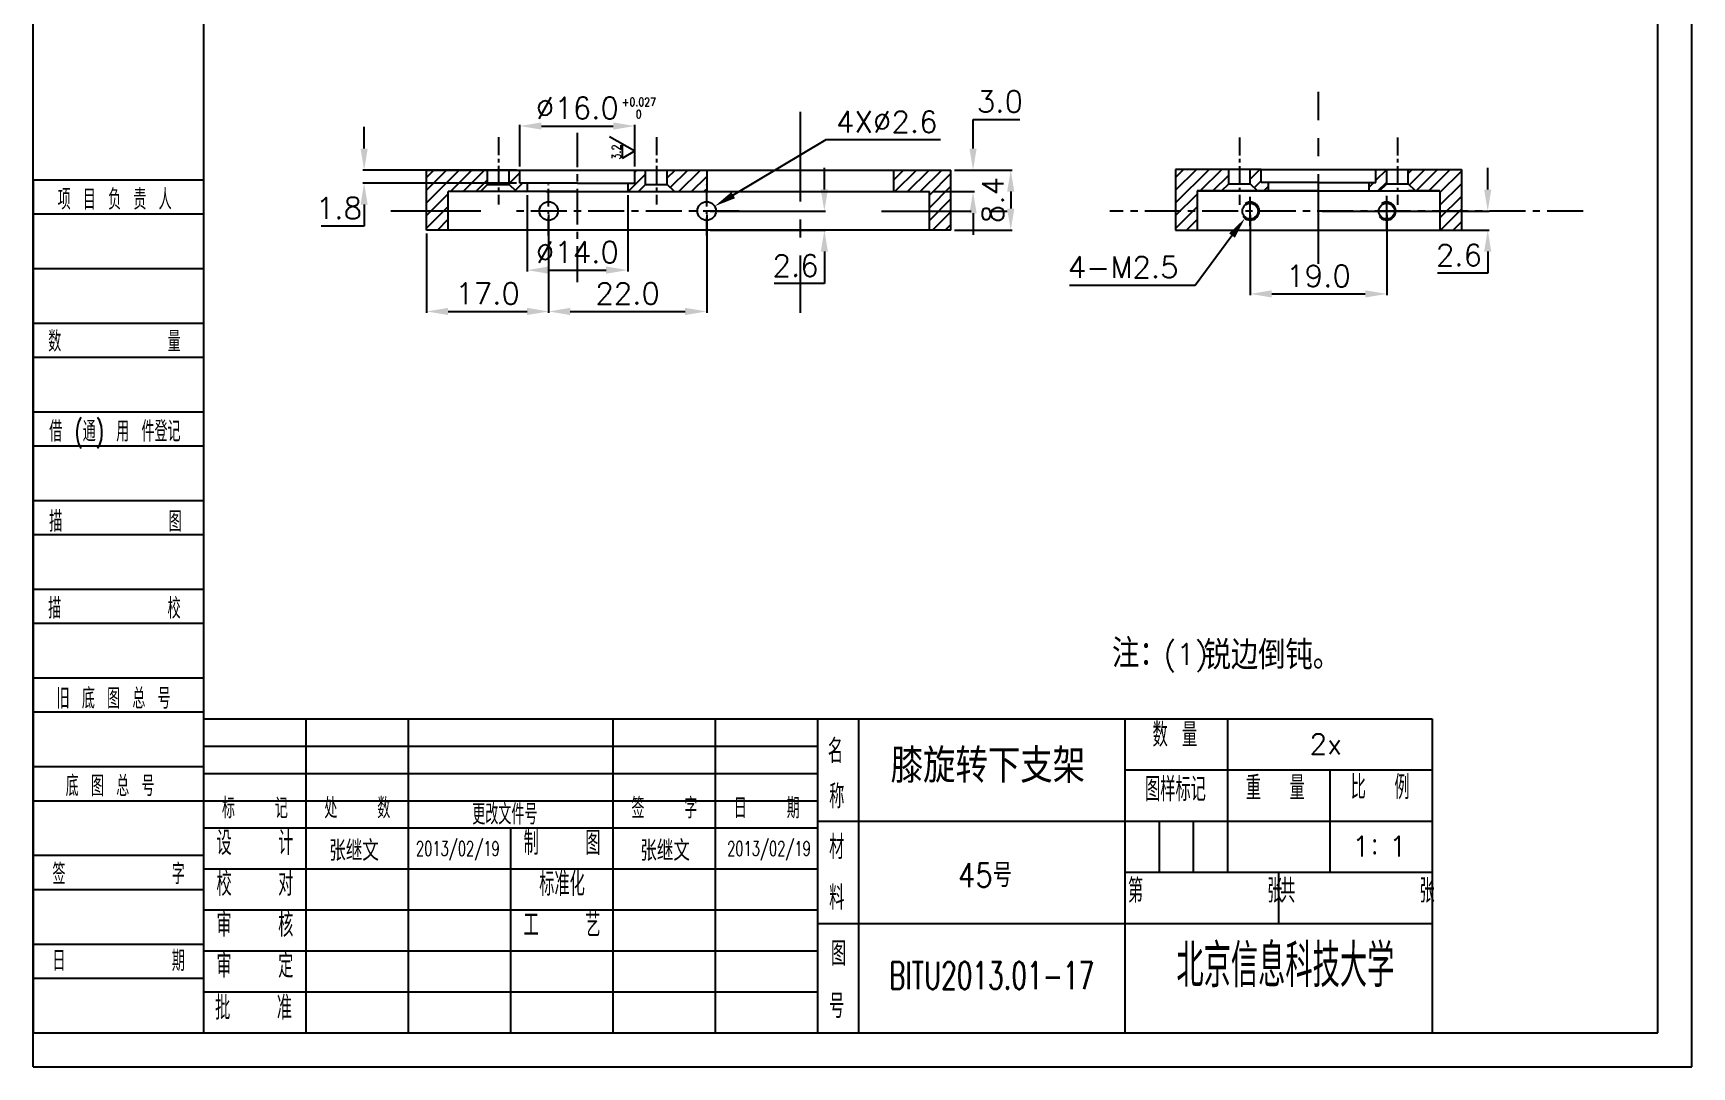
# Model space of a CAD drawing. Extents: x 2854 to 5858, y -1165 to 723.
# Drawn here: x 4938.6 to 5169.5, y -725.4 to -581.5 of the extents above; entities that cross this region are included whole.
import ezdxf
from ezdxf.enums import TextEntityAlignment as Align

# ---------------------------------------------------------------- set-up
doc = ezdxf.new("R2010")
doc.units = 0
doc.header["$MEASUREMENT"] = 0
doc.linetypes.add('PF_CENTER', pattern=[2, 1.25, -0.25, 0.25, -0.25])
doc.layers.get('0').update_dxf_attribs({"linetype": 'CONTINUOUS'})
doc.layers.get('DEFPOINTS').update_dxf_attribs({"linetype": 'CONTINUOUS'})
for name, color, linetype in [('SMPEN_CENTER', 4, 'PF_CENTER'), ('SMPEN_DIM', 3, 'CONTINUOUS'), ('SMPEN_HATCH', 6, 'CONTINUOUS'), ('SMPEN_TEXT', 6, 'CONTINUOUS'), ('SMPEN_THICK', 7, 'CONTINUOUS')]:
    doc.layers.add(name, color=color, linetype=linetype)
doc.styles.get("Standard").update_dxf_attribs({"font": 'txt.shx', "bigfont": 'hshztxt.shx'})
doc.dimstyles.get("Standard").update_dxf_attribs({"dimtxt": 3, "dimasz": 3, "dimexe": 0.18, "dimexo": 0.5, "dimgap": 1, "dimtad": 1, "dimtoh": 1, "dimdec": 1, "dimzin": 0, "dimdsep": 46, "dimtxsty": 'Standard', "dimcen": 0, "dimadec": 1, "dimazin": 0, "dimtfac": 1, "dimtdec": 1, "dimtofl": 0, "dimtmove": 0, "dimatfit": 3, "dimfxl": 0, "dimtolj": 1, "dimtzin": 0, "dimarcsym": 0})
doc.dimstyles.new('STANDARD$0', dxfattribs={"dimtxt": 3, "dimasz": 3, "dimexe": 0.18, "dimexo": 0.5, "dimgap": 1, "dimtad": 1, "dimtoh": 1, "dimdec": 1, "dimzin": 0, "dimdsep": 46, "dimtxsty": 'Standard', "dimcen": 0, "dimadec": 1, "dimazin": 0, "dimtfac": 1, "dimtdec": 1, "dimtofl": 0, "dimtmove": 0, "dimatfit": 3, "dimfxl": 0, "dimtolj": 1, "dimtzin": 0, "dimarcsym": 0})

# ---------------------------------------------------------------- blocks, each defined once
blk = doc.blocks.new('*D473')
at = {"layer": 'DEFPOINTS', "color": 0, "ltscale": 10}
for p in [(4984.7, -602.38), (5006.39, -600.58), (5006.39, -602.38)]:
    blk.add_point(p, dxfattribs=at)
at = {"layer": 'SMPEN_DIM', "color": 0, "lineweight": -2, "ltscale": 10}
for p, q in [((4984.7, -597.58), (4984.7, -594.58)), ((5005.89, -600.58), (4984.52, -600.58)), ((5005.89, -602.38), (4984.52, -602.38)), ((4984.7, -605.38), (4984.7, -608.38)), ((4984.7, -608.38), (4978.7, -608.38))]:
    blk.add_line(p, q, dxfattribs=at)
at = {"layer": 'SMPEN_DIM', "color": 0, "ltscale": 10}
for points in [[(4984.2, -597.58), (4985.2, -597.58), (4984.7, -600.58)], [(4984.2, -605.38), (4985.2, -605.38), (4984.7, -602.38)]]:
    blk.add_solid(points, dxfattribs=at)
at = {"layer": 'SMPEN_DIM', "color": 0, "ltscale": 10, "insert": (4981.2, -605.88), "char_height": 3, "attachment_point": 5}
blk.add_mtext('\\A1;1.8', dxfattribs=at)
blk = doc.blocks.new('*D474')
at = {"layer": 'DEFPOINTS', "color": 0, "ltscale": 10}
for p in [(5031.28, -606.94), (5033.51, -605.61)]:
    blk.add_point(p, dxfattribs=at)
at = {"layer": 'SMPEN_DIM', "color": 0, "lineweight": -2, "ltscale": 10}
for p, q in [((5048.96, -596.36), (5036.08, -604.07)), ((5064.96, -596.36), (5048.96, -596.36))]:
    blk.add_line(p, q, dxfattribs=at)
at = {"layer": 'SMPEN_DIM', "color": 0, "ltscale": 10}
blk.add_solid([(5035.83, -603.64), (5036.34, -604.5), (5033.51, -605.61)], dxfattribs=at)
at = {"layer": 'SMPEN_DIM', "color": 0, "ltscale": 10, "insert": (5057.46, -593.86), "char_height": 3, "attachment_point": 5}
blk.add_mtext('\\A1;4X∅2.6', dxfattribs=at)
blk = doc.blocks.new('*D481')
at = {"layer": 'DEFPOINTS', "color": 0, "ltscale": 10}
for p in [(5066.39, -600.58), (5066.39, -608.93), (5074.72, -608.93)]:
    blk.add_point(p, dxfattribs=at)
at = {"layer": 'SMPEN_DIM', "color": 0, "lineweight": -2, "ltscale": 10}
for p, q in [((5066.89, -600.58), (5074.9, -600.58)), ((5074.72, -603.58), (5074.72, -605.93)), ((5066.89, -608.93), (5074.9, -608.93))]:
    blk.add_line(p, q, dxfattribs=at)
at = {"layer": 'SMPEN_DIM', "color": 0, "ltscale": 10}
for points in [[(5074.22, -603.58), (5075.22, -603.58), (5074.72, -600.58)], [(5074.22, -605.93), (5075.22, -605.93), (5074.72, -608.93)]]:
    blk.add_solid(points, dxfattribs=at)
at = {"layer": 'SMPEN_DIM', "color": 0, "ltscale": 10, "insert": (5072.22, -604.75), "char_height": 3, "attachment_point": 5, "rotation": 90}
blk.add_mtext('\\A1;8.4', dxfattribs=at)
blk = doc.blocks.new('*D482')
at = {"layer": 'DEFPOINTS', "color": 0, "ltscale": 10}
for p in [(5010.39, -606.28), (4993.39, -608.93), (5010.39, -620.26)]:
    blk.add_point(p, dxfattribs=at)
at = {"layer": 'SMPEN_DIM', "color": 0, "lineweight": -2, "ltscale": 10}
for p, q in [((5010.39, -606.78), (5010.39, -620.44)), ((4993.39, -609.43), (4993.39, -620.44)), ((4996.39, -620.26), (5007.39, -620.26))]:
    blk.add_line(p, q, dxfattribs=at)
at = {"layer": 'SMPEN_DIM', "color": 0, "ltscale": 10}
for points in [[(4996.39, -619.76), (4996.39, -620.76), (4993.39, -620.26)], [(5007.39, -619.76), (5007.39, -620.76), (5010.39, -620.26)]]:
    blk.add_solid(points, dxfattribs=at)
at = {"layer": 'SMPEN_DIM', "color": 0, "ltscale": 10, "insert": (5001.89, -617.76), "char_height": 3, "attachment_point": 5}
blk.add_mtext('\\A1;17.0', dxfattribs=at)
blk = doc.blocks.new('*D483')
at = {"layer": 'DEFPOINTS', "color": 0, "ltscale": 10}
for p in [(5010.39, -606.28), (5032.39, -606.28), (5032.39, -620.26)]:
    blk.add_point(p, dxfattribs=at)
at = {"layer": 'SMPEN_DIM', "color": 0, "lineweight": -2, "ltscale": 10}
for p, q in [((5010.39, -606.78), (5010.39, -620.44)), ((5032.39, -606.78), (5032.39, -620.44)), ((5013.39, -620.26), (5029.39, -620.26))]:
    blk.add_line(p, q, dxfattribs=at)
at = {"layer": 'SMPEN_DIM', "color": 0, "ltscale": 10}
for points in [[(5013.39, -619.76), (5013.39, -620.76), (5010.39, -620.26)], [(5029.39, -619.76), (5029.39, -620.76), (5032.39, -620.26)]]:
    blk.add_solid(points, dxfattribs=at)
at = {"layer": 'SMPEN_DIM', "color": 0, "ltscale": 10, "insert": (5021.39, -617.76), "char_height": 3, "attachment_point": 5}
blk.add_mtext('\\A1;22.0', dxfattribs=at)
blk = doc.blocks.new('*D484')
at = {"layer": 'DEFPOINTS', "color": 0, "ltscale": 10}
for p in [(5022.39, -594.45), (5006.39, -600.58), (5022.39, -600.58)]:
    blk.add_point(p, dxfattribs=at)
at = {"layer": 'SMPEN_DIM', "color": 0, "lineweight": -2, "ltscale": 10}
for p, q in [((5006.39, -600.08), (5006.39, -594.27)), ((5009.39, -594.45), (5019.39, -594.45)), ((5022.39, -600.08), (5022.39, -594.27))]:
    blk.add_line(p, q, dxfattribs=at)
at = {"layer": 'SMPEN_DIM', "color": 0, "ltscale": 10}
for points in [[(5009.39, -593.95), (5009.39, -594.95), (5006.39, -594.45)], [(5019.39, -593.95), (5019.39, -594.95), (5022.39, -594.45)]]:
    blk.add_solid(points, dxfattribs=at)
at = {"layer": 'SMPEN_DIM', "color": 0, "ltscale": 10, "insert": (5014.39, -591.95), "char_height": 3, "attachment_point": 5}
blk.add_mtext('\\A1;%%c16.0', dxfattribs=at)
blk = doc.blocks.new('*D485')
at = {"layer": 'DEFPOINTS', "color": 0, "ltscale": 10}
for p in [(5007.39, -603.58), (5021.39, -603.58), (5021.39, -614.51)]:
    blk.add_point(p, dxfattribs=at)
at = {"layer": 'SMPEN_DIM', "color": 0, "lineweight": -2, "ltscale": 10}
for p, q in [((5007.39, -604.08), (5007.39, -614.69)), ((5021.39, -604.08), (5021.39, -614.69)), ((5010.39, -614.51), (5018.39, -614.51))]:
    blk.add_line(p, q, dxfattribs=at)
at = {"layer": 'SMPEN_DIM', "color": 0, "ltscale": 10}
for points in [[(5010.39, -614.01), (5010.39, -615.01), (5007.39, -614.51)], [(5018.39, -614.01), (5018.39, -615.01), (5021.39, -614.51)]]:
    blk.add_solid(points, dxfattribs=at)
at = {"layer": 'SMPEN_DIM', "color": 0, "ltscale": 10, "insert": (5014.39, -612.01), "char_height": 3, "attachment_point": 5}
blk.add_mtext('\\A1;%%c14.0', dxfattribs=at)
blk = doc.blocks.new('*D486')
at = {"layer": 'DEFPOINTS', "color": 0, "ltscale": 10}
for p in [(5032.39, -606.28), (5048.77, -606.28), (5032.39, -608.93)]:
    blk.add_point(p, dxfattribs=at)
at = {"layer": 'SMPEN_DIM', "color": 0, "lineweight": -2, "ltscale": 10}
for p, q in [((5048.77, -603.28), (5048.77, -600.28)), ((5032.89, -606.28), (5048.95, -606.28)), ((5032.89, -608.93), (5048.95, -608.93)), ((5048.77, -611.93), (5048.77, -616.38)), ((5048.77, -616.38), (5041.77, -616.38))]:
    blk.add_line(p, q, dxfattribs=at)
at = {"layer": 'SMPEN_DIM', "color": 0, "ltscale": 10}
for points in [[(5048.27, -603.28), (5049.27, -603.28), (5048.77, -606.28)], [(5048.27, -611.93), (5049.27, -611.93), (5048.77, -608.93)]]:
    blk.add_solid(points, dxfattribs=at)
at = {"layer": 'SMPEN_DIM', "color": 0, "ltscale": 10, "insert": (5044.77, -613.88), "char_height": 3, "attachment_point": 5}
blk.add_mtext('\\A1;2.6', dxfattribs=at)
blk = doc.blocks.new('*D487')
at = {"layer": 'DEFPOINTS', "color": 0, "ltscale": 10}
for p in [(5066.39, -600.58), (5063.39, -603.58), (5069.47, -603.58)]:
    blk.add_point(p, dxfattribs=at)
at = {"layer": 'SMPEN_DIM', "color": 0, "lineweight": -2, "ltscale": 10}
for p, q in [((5069.47, -597.58), (5069.47, -593.54)), ((5069.47, -593.54), (5075.97, -593.54)), ((5066.89, -600.58), (5069.65, -600.58)), ((5063.89, -603.58), (5069.65, -603.58)), ((5069.47, -606.58), (5069.47, -609.58))]:
    blk.add_line(p, q, dxfattribs=at)
at = {"layer": 'SMPEN_DIM', "color": 0, "ltscale": 10}
for points in [[(5068.97, -597.58), (5069.97, -597.58), (5069.47, -600.58)], [(5068.97, -606.58), (5069.97, -606.58), (5069.47, -603.58)]]:
    blk.add_solid(points, dxfattribs=at)
at = {"layer": 'SMPEN_DIM', "color": 0, "ltscale": 10, "insert": (5073.22, -591.04), "char_height": 3, "attachment_point": 5}
blk.add_mtext('\\A1;3.0', dxfattribs=at)
blk = doc.blocks.new('*D489')
at = {"layer": 'DEFPOINTS', "color": 0, "ltscale": 10}
for p in [(5108.06, -606.29), (5127.06, -606.29), (5127.06, -617.82)]:
    blk.add_point(p, dxfattribs=at)
at = {"layer": 'SMPEN_DIM', "color": 0, "lineweight": -2, "ltscale": 10}
for p, q in [((5108.06, -606.79), (5108.06, -618)), ((5127.06, -606.79), (5127.06, -618)), ((5111.06, -617.82), (5124.06, -617.82))]:
    blk.add_line(p, q, dxfattribs=at)
at = {"layer": 'SMPEN_DIM', "color": 0, "ltscale": 10}
for points in [[(5111.06, -617.32), (5111.06, -618.32), (5108.06, -617.82)], [(5124.06, -617.32), (5124.06, -618.32), (5127.06, -617.82)]]:
    blk.add_solid(points, dxfattribs=at)
at = {"layer": 'SMPEN_DIM', "color": 0, "ltscale": 10, "insert": (5117.56, -615.32), "char_height": 3, "attachment_point": 5}
blk.add_mtext('\\A1;19.0', dxfattribs=at)
blk = doc.blocks.new('*D490')
at = {"layer": 'DEFPOINTS', "color": 0, "ltscale": 10}
for p in [(5108.81, -605.29), (5107.31, -607.3)]:
    blk.add_point(p, dxfattribs=at)
at = {"layer": 'SMPEN_DIM', "color": 0, "lineweight": -2, "ltscale": 10}
for p, q in [((5100.38, -616.6), (5105.52, -609.7)), ((5082.88, -616.6), (5100.38, -616.6))]:
    blk.add_line(p, q, dxfattribs=at)
at = {"layer": 'SMPEN_DIM', "color": 0, "ltscale": 10}
blk.add_solid([(5105.12, -609.4), (5105.92, -610), (5107.31, -607.3)], dxfattribs=at)
at = {"layer": 'SMPEN_DIM', "color": 0, "ltscale": 10, "insert": (5090.38, -614.1), "char_height": 3, "attachment_point": 5}
blk.add_mtext('\\A1;4-M2.5', dxfattribs=at)
blk = doc.blocks.new('*D491')
at = {"layer": 'DEFPOINTS', "color": 0, "ltscale": 10}
for p in [(5117.56, -606.29), (5117.56, -608.93), (5141.12, -608.93)]:
    blk.add_point(p, dxfattribs=at)
at = {"layer": 'SMPEN_DIM', "color": 0, "lineweight": -2, "ltscale": 10}
for p, q in [((5141.12, -603.29), (5141.12, -600.29)), ((5118.06, -606.29), (5141.3, -606.29)), ((5118.06, -608.93), (5141.3, -608.93)), ((5141.12, -611.93), (5141.12, -614.93)), ((5141.12, -614.93), (5134.12, -614.93))]:
    blk.add_line(p, q, dxfattribs=at)
at = {"layer": 'SMPEN_DIM', "color": 0, "ltscale": 10}
for points in [[(5140.62, -603.29), (5141.62, -603.29), (5141.12, -606.29)], [(5140.62, -611.93), (5141.62, -611.93), (5141.12, -608.93)]]:
    blk.add_solid(points, dxfattribs=at)
at = {"layer": 'SMPEN_DIM', "color": 0, "ltscale": 10, "insert": (5137.12, -612.43), "char_height": 3, "attachment_point": 5}
blk.add_mtext('\\A1;2.6', dxfattribs=at)
blk = doc.blocks.new('ADDBOX')
for p, q in [((0, 125), (0, 0)), ((0, 125), (25, 125)), ((25, 0), (25, 125))]:
    blk.add_line(p, q)
at = {"color": 1}
for p, q in [((0, 120), (25, 120)), ((0, 99), (25, 99)), ((0, 86), (25, 86)), ((0, 73), (25, 73)), ((0, 60), (25, 60)), ((0, 47), (25, 47)), ((0, 21), (25, 21)), ((0, 8), (25, 8))]:
    blk.add_line(p, q, dxfattribs=at)
for points in [[(0, 112), (25, 112)], [(0, 34), (25, 34)]]:
    blk.add_lwpolyline(points, dxfattribs=at)
for points in [[(0, 104), (25, 104)], [(0, 91), (25, 91)], [(0, 78), (25, 78)], [(0, 65), (25, 65)], [(0, 52), (25, 52)], [(0, 39), (25, 39)], [(0, 26), (25, 26)], [(0, 13), (25, 13)], [(0, 0), (25, 0)]]:
    blk.add_lwpolyline(points)
at = {"color": 1, "width": 0.67}
for s, p in [('项 目 负 责 人', (3.58, 120.61)), ('数        量', (2.2, 99.8)), ('借 (通) 用 件登记', (2.35, 86.62)), ('描        图', (2.35, 73.41)), ('描        校', (2.2, 60.68)), ('旧 底 图 总 号', (3.43, 47.48)), (' 底 图 总 号', (2.97, 34.66)), ('签        字', (2.82, 21.77)), ('日        期', (2.82, 9.04))]:
    blk.add_text(s, height=3, dxfattribs=at).set_placement(p)
at = {"color": 1, "ltscale": 20, "width": 0.67}
blk.add_attdef('PRJMANAGER', text='', height=3.5, dxfattribs=at).set_placement((1.5, 113), align=Align.BOTTOM_LEFT)
at = {"color": 1, "width": 0.67}
for tag, p in [('NUM', (1.5, 92)), ('DRAFTER', (1.5, 66)), ('DVERI', (1.5, 53)), ('OLDDRAWNO', (1.5, 40)), ('DRAWNO', (1.5, 27)), ('SIGNER', (1.5, 14)), ('DATE', (1.5, 1))]:
    blk.add_attdef(tag, text='', height=3.5, dxfattribs=at).set_placement(p, align=Align.BOTTOM_LEFT)

msp = doc.modelspace()

# ---------------------------------------------------------------- hatches: boundary and pattern name
at = {"layer": 'SMPEN_HATCH', "ltscale": 10}
h = msp.add_hatch(dxfattribs=at)
h.set_pattern_fill('ANSI31', color=256, scale=10, style=0)
h.paths.add_polyline_path([(5066.39, -608.93), (5066.39, -606.28), (5063.39, -606.28), (5063.39, -608.93)])
h.paths.add_polyline_path([(5063.39, -603.58), (5063.39, -606.28), (5066.39, -606.28), (5066.39, -600.58), (5058.39, -600.58), (5058.39, -603.58)])
h.paths.add_polyline_path([(5026.89, -600.58), (5026.89, -602.58), (5027.89, -603.58), (5032.39, -603.58), (5032.39, -600.58)])
h.paths.add_polyline_path([(5022.39, -602.38), (5021.39, -602.38), (5021.39, -603.58), (5022.89, -603.58), (5023.89, -602.58), (5023.89, -600.58), (5022.39, -600.58)])
h.paths.add_polyline_path([(5004.89, -602.58), (5005.89, -603.58), (5007.39, -603.58), (5007.39, -602.38), (5006.39, -602.38), (5006.39, -600.58), (5004.89, -600.58)])
h.paths.add_polyline_path([(5000.89, -603.58), (5001.89, -602.58), (5001.89, -600.58), (4993.39, -600.58), (4993.39, -606.28), (4996.39, -606.28), (4996.39, -603.58)])
h.paths.add_polyline_path([(4996.39, -608.93), (4996.39, -606.28), (4993.39, -606.28), (4993.39, -608.93)])
h = msp.add_hatch(dxfattribs=at)
h.set_pattern_fill('ANSI31', color=256, scale=10, style=0)
h.paths.add_polyline_path([(5137.46, -608.93), (5137.46, -606.29), (5134.46, -606.29), (5134.46, -608.93)])
h.paths.add_polyline_path([(5137.46, -600.49), (5130.06, -600.49), (5130.06, -602.49), (5131.06, -603.49), (5134.46, -603.49), (5134.46, -606.29), (5137.46, -606.29)])
h.paths.add_polyline_path([(5127.06, -600.49), (5125.56, -600.49), (5125.56, -602.29), (5124.56, -602.29), (5124.56, -603.49), (5126.06, -603.49), (5127.06, -602.49)])
h.paths.add_polyline_path([(5109.56, -600.49), (5108.06, -600.49), (5108.06, -602.49), (5109.06, -603.49), (5110.56, -603.49), (5110.56, -602.29), (5109.56, -602.29)])
h.paths.add_polyline_path([(5104.06, -603.49), (5105.06, -602.49), (5105.06, -600.49), (5097.66, -600.49), (5097.66, -606.29), (5100.66, -606.29), (5100.66, -603.49)])
h.paths.add_polyline_path([(5097.66, -606.29), (5097.66, -608.93), (5100.66, -608.93), (5100.66, -606.29)])

# ---------------------------------------------------------------- linework, layer by layer
at = {"linetype": 'Continuous'}
for p, q in [((4962.38, -720.67), (4962.38, -448.02)), ((5164.78, -720.67), (5164.78, -448.02))]:
    msp.add_line(p, q, dxfattribs=at)
at = {"ltscale": 4}
for p, q in [((4993.39, -608.93), (4993.39, -600.58)), ((5006.39, -602.38), (5006.39, -600.58)), ((5022.39, -602.38), (5022.39, -600.58)), ((5066.39, -608.93), (5066.39, -600.58)), ((5109.56, -602.29), (5109.56, -600.49)), ((5125.56, -602.29), (5125.56, -600.49)), ((4996.39, -608.93), (4996.39, -603.58)), ((5063.39, -608.93), (5063.39, -603.58))]:
    msp.add_line(p, q, dxfattribs=at)
for p, q in [((5000.89, -603.58), (5001.89, -602.58)), ((5005.89, -603.58), (5004.89, -602.58)), ((5007.39, -602.38), (5007.39, -603.58)), ((5021.39, -602.38), (5021.39, -603.58)), ((5022.89, -603.58), (5023.89, -602.58)), ((5027.89, -603.58), (5026.89, -602.58)), ((5097.66, -600.49), (5097.66, -608.93)), ((5104.06, -603.49), (5105.06, -602.49)), ((5109.06, -603.49), (5108.06, -602.49)), ((5110.56, -602.29), (5110.56, -603.49)), ((5124.56, -602.29), (5124.56, -603.49)), ((5126.06, -603.49), (5127.06, -602.49)), ((5131.06, -603.49), (5130.06, -602.49)), ((5137.46, -600.49), (5137.46, -608.93)), ((5016.99, -603.58), (5028.39, -603.58)), ((5105.06, -603.49), (5100.66, -603.49)), ((5100.66, -603.49), (5100.66, -608.93)), ((5120.16, -603.49), (5131.56, -603.49)), ((5134.46, -603.49), (5130.06, -603.49)), ((4962.38, -720.67), (5164.78, -720.67))]:
    msp.add_line(p, q)
at = {"ltscale": 2}
for p, q in [((5001.89, -602.58), (5001.89, -600.58)), ((5004.89, -602.58), (5004.89, -600.58)), ((5014.39, -602.38), (5006.39, -602.38)), ((5014.39, -602.38), (5022.39, -602.38)), ((5023.89, -602.58), (5023.89, -600.58)), ((5026.89, -602.58), (5026.89, -600.58)), ((5105.06, -602.49), (5105.06, -600.49)), ((5108.06, -602.49), (5108.06, -600.49)), ((5117.56, -602.29), (5109.56, -602.29)), ((5117.56, -602.29), (5125.56, -602.29)), ((5127.06, -602.49), (5127.06, -600.49)), ((5130.06, -602.49), (5130.06, -600.49)), ((5014.39, -603.58), (5009.39, -603.58)), ((5014.39, -603.58), (5019.39, -603.58)), ((5117.56, -603.49), (5112.56, -603.49)), ((5117.56, -603.49), (5122.56, -603.49))]:
    msp.add_line(p, q, dxfattribs=at)
at = {"ltscale": 10}
for p, q in [((5001.89, -602.58), (5004.89, -602.58)), ((5023.89, -602.58), (5026.89, -602.58)), ((5032.39, -600.58), (5032.39, -603.58)), ((5058.39, -600.58), (5058.39, -603.58)), ((5105.06, -602.49), (5108.06, -602.49)), ((5109.56, -600.49), (5125.56, -600.49)), ((5127.06, -602.49), (5130.06, -602.49)), ((5010.02, -603.58), (4996.39, -603.58)), ((5054.63, -603.58), (5063.39, -603.58)), ((5100.66, -603.49), (5134.46, -603.49)), ((5100.66, -603.49), (5100.66, -608.93)), ((5134.46, -603.49), (5134.46, -608.93)), ((5066.39, -608.93), (4993.39, -608.93)), ((5097.66, -608.93), (5137.46, -608.93)), ((5133.38, -676.97), (5133.38, -720.67))]:
    msp.add_line(p, q, dxfattribs=at)
at = {"color": 7}
for p, q in [((4962.38, -720.67), (4962.38, -676.97)), ((4962.38, -676.97), (5133.38, -676.97)), ((4962.38, -676.97), (5133.38, -676.97)), ((5047.88, -720.67), (5047.88, -676.97)), ((5090.63, -720.67), (5090.63, -676.97)), ((4962.38, -692.17), (5047.88, -692.17)), ((5047.88, -691.22), (5133.38, -691.22)), ((5047.88, -705.47), (5133.38, -705.47))]:
    msp.add_line(p, q, dxfattribs=at)
at = {"color": 6}
for p, q in [((4976.63, -720.67), (4976.63, -676.97)), ((4990.88, -720.67), (4990.88, -676.97)), ((5019.38, -720.67), (5019.38, -676.97)), ((5033.63, -720.67), (5033.63, -676.97)), ((5053.58, -720.67), (5053.58, -676.97)), ((5104.88, -676.97), (5104.88, -698.34)), ((4962.38, -680.77), (5047.88, -680.77)), ((4962.38, -684.57), (5047.88, -684.57)), ((5119.13, -684.09), (5119.13, -698.34)), ((4962.38, -688.37), (5047.88, -688.37)), ((5005.13, -720.67), (5005.13, -692.17)), ((5095.38, -691.22), (5095.38, -698.34)), ((5100.13, -691.22), (5100.13, -698.34)), ((4962.38, -697.87), (5047.88, -697.87)), ((5112, -698.34), (5112, -705.47)), ((4962.38, -703.57), (5047.88, -703.57)), ((4962.38, -709.27), (5047.88, -709.27)), ((4962.38, -714.97), (5047.88, -714.97))]:
    msp.add_line(p, q, dxfattribs=at)
at = {"ltscale": 10}
for centre, radius in [((5010.39, -606.28), 1.3), ((5032.39, -606.28), 1.3), ((5108.06, -606.29), 1.1), ((5127.06, -606.29), 1.1)]:
    msp.add_circle(centre, radius, dxfattribs=at)
for centre in [(5108.06, -606.29), (5127.06, -606.29)]:
    msp.add_arc(centre, 1.25, 214.8119, 124.8119, dxfattribs=at)
at = {"layer": 'SMPEN_CENTER', "ltscale": 10}
for p, q in [((5117.56, -613.65), (5117.56, -589.67)), ((5045.39, -592.45), (5045.39, -620.47)), ((5108.06, -608.36), (5108.06, -604.29)), ((5127.06, -608.97), (5127.06, -604.18)), ((5000.94, -606.28), (4986.64, -606.28)), ((5056.71, -606.28), (5076.51, -606.28))]:
    msp.add_line(p, q, dxfattribs=at)
at = {"layer": 'SMPEN_CENTER', "ltscale": 4}
for p, q in [((5014.39, -616.17), (5014.39, -595.4)), ((5036.91, -606.28), (5005.38, -606.28)), ((5154.39, -606.29), (5088.52, -606.29))]:
    msp.add_line(p, q, dxfattribs=at)
at = {"layer": 'SMPEN_CENTER', "ltscale": 2}
for p, q in [((5003.39, -596.01), (5003.39, -605.39)), ((5025.39, -596.01), (5025.39, -605.39)), ((5106.56, -596.03), (5106.56, -605.4)), ((5128.56, -596.03), (5128.56, -605.4)), ((5010.39, -609.67), (5010.39, -602.61)), ((5032.39, -609.67), (5032.39, -602.61))]:
    msp.add_line(p, q, dxfattribs=at)
at = {"layer": 'SMPEN_DIM'}
for p, q in [((5018.88, -595.9), (5022.38, -597.91)), ((5020.65, -598.91), (5020.65, -596.92)), ((5020.65, -598.91), (5022.38, -597.91))]:
    msp.add_line(p, q, dxfattribs=at)
at = {"layer": 'SMPEN_THICK', "color": 1, "linetype": 'Continuous'}
for p, q in [((4938.63, -725.42), (4938.63, -443.27)), ((4938.63, -725.42), (4938.63, -443.27)), ((4938.63, -725.42), (4938.63, -443.27)), ((4938.63, -725.42), (4938.63, -443.27)), ((4938.63, -725.42), (4938.63, -443.27)), ((4938.63, -725.42), (4938.63, -443.27)), ((4938.63, -725.42), (4938.63, -443.27)), ((4938.63, -725.42), (4938.63, -443.27)), ((4938.63, -725.42), (4938.63, -443.27)), ((4938.63, -725.42), (4938.63, -443.27)), ((4938.63, -725.42), (4938.63, -443.27)), ((4938.63, -725.42), (4938.63, -443.27)), ((4938.63, -725.42), (4938.63, -443.27)), ((4938.63, -725.42), (4938.63, -443.27)), ((4938.63, -725.42), (4938.63, -443.27)), ((4938.63, -725.42), (4938.63, -443.27)), ((4938.63, -725.42), (4938.63, -443.27)), ((4938.63, -725.42), (4938.63, -443.27)), ((4938.63, -725.42), (4938.63, -443.27)), ((5169.53, -725.42), (5169.53, -443.27)), ((4938.63, -725.42), (4938.63, -584.34)), ((4938.63, -725.42), (4938.63, -584.34)), ((4938.63, -725.42), (4938.63, -584.34)), ((4938.63, -725.42), (4938.63, -584.34)), ((4938.63, -725.42), (4938.63, -584.34)), ((4938.63, -725.42), (4938.63, -584.34)), ((4938.63, -725.42), (4938.63, -584.34)), ((4938.63, -725.42), (4938.63, -584.34)), ((4938.63, -725.42), (4938.63, -584.34)), ((4938.63, -725.42), (4938.63, -584.34)), ((4938.63, -725.42), (4938.63, -584.34)), ((4938.63, -725.42), (4938.63, -584.34)), ((4938.63, -725.42), (4938.63, -584.34)), ((4938.63, -725.42), (4938.63, -584.34)), ((4938.63, -725.42), (4938.63, -584.34)), ((4938.63, -725.42), (4938.63, -584.34)), ((4938.63, -725.42), (4938.63, -584.34)), ((4938.63, -725.42), (4938.63, -584.34)), ((4938.63, -725.42), (4938.63, -584.34)), ((4938.63, -725.42), (4938.63, -584.34)), ((4938.63, -725.42), (4938.63, -584.34)), ((4938.63, -725.42), (4938.63, -584.34)), ((4938.63, -725.42), (4938.63, -584.34)), ((4938.63, -725.42), (4938.63, -584.34)), ((4938.63, -725.42), (4938.63, -584.34)), ((4938.63, -725.42), (4938.63, -584.34)), ((4938.63, -725.42), (4938.63, -584.34)), ((4938.63, -725.42), (4938.63, -584.34)), ((4938.63, -725.42), (4938.63, -584.34)), ((4938.63, -725.42), (4938.63, -584.34)), ((4938.63, -725.42), (4938.63, -584.34)), ((4938.63, -725.42), (4938.63, -584.34)), ((4938.63, -725.42), (4938.63, -584.34)), ((4938.63, -725.42), (4938.63, -584.34)), ((4938.63, -725.42), (4938.63, -584.34)), ((4938.63, -725.42), (4938.63, -584.34)), ((4938.63, -725.42), (4938.63, -584.34)), ((4938.63, -725.42), (4938.63, -584.34)), ((4938.63, -725.42), (4938.63, -584.34)), ((4938.63, -725.42), (4938.63, -584.34)), ((4938.63, -725.42), (4938.63, -584.34)), ((4938.63, -725.42), (4938.63, -584.34)), ((4938.63, -725.42), (4938.63, -584.34)), ((4938.63, -725.42), (4938.63, -584.34)), ((4938.63, -725.42), (4938.63, -584.34)), ((4938.63, -725.42), (4938.63, -584.34)), ((4938.63, -725.42), (4938.63, -584.34)), ((4938.63, -725.42), (4938.63, -584.34)), ((4938.63, -725.42), (4938.63, -584.34)), ((4938.63, -725.42), (4938.63, -584.34)), ((4938.63, -725.42), (4938.63, -584.34)), ((4938.63, -725.42), (4938.63, -584.34)), ((4938.63, -725.42), (4938.63, -584.34)), ((4938.63, -725.42), (4938.63, -584.34)), ((4938.63, -725.42), (4938.63, -584.34)), ((4938.63, -725.42), (4938.63, -584.34)), ((4938.63, -725.42), (4938.63, -584.34)), ((4938.63, -725.42), (4938.63, -584.34)), ((4938.63, -725.42), (4938.63, -584.34)), ((4938.63, -725.42), (4938.63, -584.34)), ((4938.63, -725.42), (4938.63, -584.34)), ((4938.63, -725.42), (4938.63, -584.34)), ((4938.63, -725.42), (4938.63, -584.34)), ((4938.63, -725.42), (4938.63, -584.34)), ((4938.63, -725.42), (4938.63, -584.34)), ((4938.63, -725.42), (4938.63, -584.34)), ((4938.63, -725.42), (4938.63, -584.34)), ((4938.63, -725.42), (4938.63, -584.34)), ((4938.63, -725.42), (4938.63, -584.34)), ((4938.63, -725.42), (4938.63, -584.34)), ((4938.63, -725.42), (4938.63, -584.34)), ((4938.63, -725.42), (4938.63, -584.34)), ((4938.63, -725.42), (4938.63, -584.34)), ((4938.63, -725.42), (4938.63, -584.34)), ((4938.63, -725.42), (4938.63, -584.34)), ((4938.63, -725.42), (4938.63, -584.34)), ((4938.63, -725.42), (4938.63, -584.34)), ((4938.63, -725.42), (4938.63, -584.34)), ((4938.63, -725.42), (4938.63, -584.34)), ((4938.63, -725.42), (4938.63, -584.34)), ((4938.63, -725.42), (4938.63, -584.34)), ((4938.63, -725.42), (4938.63, -584.34)), ((4938.63, -725.42), (4938.63, -584.34)), ((4938.63, -725.42), (4938.63, -584.34)), ((4938.63, -725.42), (4938.63, -584.34)), ((4938.63, -725.42), (4938.63, -584.34)), ((4938.63, -725.42), (4938.63, -584.34)), ((4938.63, -725.42), (4938.63, -584.34)), ((4938.63, -725.42), (4938.63, -584.34)), ((4938.63, -725.42), (4938.63, -584.34)), ((4938.63, -725.42), (4938.63, -584.34)), ((4938.63, -725.42), (4938.63, -584.34)), ((4938.63, -725.42), (4938.63, -584.34)), ((4938.63, -725.42), (4938.63, -584.34)), ((4938.63, -725.42), (4938.63, -584.34)), ((4938.63, -725.42), (4938.63, -584.34)), ((4938.63, -725.42), (4938.63, -584.34)), ((4938.63, -725.42), (4938.63, -584.34)), ((4938.63, -725.42), (4938.63, -584.34)), ((4938.63, -725.42), (4938.63, -584.34)), ((4938.63, -725.42), (4938.63, -584.34)), ((4938.63, -725.42), (4938.63, -584.34)), ((4938.63, -725.42), (4938.63, -584.34))]:
    msp.add_line(p, q, dxfattribs=at)
at = {"layer": 'SMPEN_THICK'}
for p, q in [((4993.39, -600.58), (5066.39, -600.58)), ((5109.56, -600.49), (5097.66, -600.49)), ((5125.56, -600.49), (5137.46, -600.49)), ((5009.39, -603.58), (5000.39, -603.58)), ((5010.02, -603.58), (5054.63, -603.58)), ((5011.79, -603.58), (5016.99, -603.58)), ((5112.56, -603.49), (5103.56, -603.49)), ((5114.96, -603.49), (5120.16, -603.49)), ((5090.63, -684.09), (5133.38, -684.09)), ((5090.63, -698.34), (5133.38, -698.34))]:
    msp.add_line(p, q, dxfattribs=at)
at = {"layer": 'SMPEN_THICK', "color": 7, "linetype": 'Continuous'}
msp.add_line((4962.38, -663.67), (4962.38, -657.02), dxfattribs=at)
at = {"layer": 'SMPEN_THICK', "color": 1}
for q in [(5138.13, -725.42), (5169.53, -725.42)]:
    msp.add_line((4938.63, -725.42), q, dxfattribs=at)

# ---------------------------------------------------------------- block references
at = {"layer": 'SMPEN_THICK', "xscale": 0.9499999999998181, "yscale": 0.9500000000002728, "zscale": 0.95}
msp.add_blockref('ADDBOX', (4938.63, -720.67), dxfattribs=at)

# ---------------------------------------------------------------- texts
at = {"color": 6, "width": 0.67}
for s, height, p in [('数 量', 3.325, (5097.57, -681.87)), ('图样标记', 3.325, (5097.65, -689.44)), ('重  量', 3.325, (5111.54, -689.25)), ('比  例', 3.325, (5126.15, -689.16)), ('标   记', 2.85, (4969.5, -691.69)), ('处   数', 2.85, (4983.75, -691.69)), ('签   字', 2.85, (5026.5, -691.69)), ('日   期', 2.85, (5040.75, -691.69)), ('设   计', 3.325, (4969.5, -696.92)), ('制   图', 3.325, (5012.25, -696.92)), ('校   对', 3.325, (4969.5, -702.62)), ('标准化', 3.325, (5012.25, -702.62)), ('第        张', 3.325, (5101.79, -703.57)), ('共        张', 3.325, (5122.98, -703.57)), ('审   核', 3.325, (4969.5, -708.32)), ('工   艺', 3.325, (5012.25, -708.32)), ('审   定', 3.325, (4969.5, -714.02)), ('批   准', 3.325, (4969.3, -719.87))]:
    msp.add_text(s, height=height, dxfattribs=at).set_placement(p, align=Align.BOTTOM_CENTER)
at = {"color": 6}
for s, height, width, p in [('名', 3.33, 0.67, (5049.26, -683.13)), ('称', 3.33, 0.67, (5049.44, -689.45)), ('更改文件号', 2.85, 0.67, (4999.76, -691.69)), ('材', 3.33, 0.667, (5049.44, -696.5)), ('料', 3.33, 0.67, (5049.44, -703.55)), ('图', 3.33, 0.67, (5049.68, -711.33)), ('号', 3.33, 0.67, (5049.44, -718.63))]:
    msp.add_text(s, height=height, dxfattribs=dict(at, width=width)).set_placement(p)
at = {"layer": 'SMPEN_DIM', "width": 0.85}
for s, height, p in [('+0.027', 1.126, (5022.95, -591.1)), ('0', 1.13, (5022.93, -592.79))]:
    msp.add_text(s, height=height, dxfattribs=at).set_placement(p, align=Align.MIDDLE)
msp.add_text('3.2', height=1.188, rotation=90, dxfattribs=at).set_placement((5019.82, -598.08), align=Align.MIDDLE)
at = {"layer": 'SMPEN_DIM'}
for s, height, p in [('注：', 4, (5092.61, -667.63)), ('(1)', 3, (5099.06, -668.19)), ('锐边倒钝。', 4, (5111.07, -667.9))]:
    msp.add_text(s, height=height, dxfattribs=at).set_placement(p, align=Align.MIDDLE)
at = {"layer": 'SMPEN_DIM', "ltscale": 8}
for s, p in [('2x', (5118.58, -680.48)), ('1：1', (5126.06, -694.73))]:
    msp.add_text(s, height=2.85, dxfattribs=at).set_placement(p, align=Align.MIDDLE)
for s, height, width, p in [('张继文', 2.85, 0.85, (4983.3, -695.17)), ('2013/02/19', 2, 0.6667, (4997.74, -695.17)), ('张继文', 2.85, 0.85, (5026.6, -695.17)), ('2013/02/19', 2, 0.6667, (5041.06, -695.17)), ('45号', 3.325, 0.85, (5071.14, -698.64)), ('BITU2013.01-17', 3.8, 0.6667, (5072.04, -712.69))]:
    msp.add_text(s, height=height, dxfattribs=dict(at, width=width)).set_placement(p, align=Align.MIDDLE)
at = {"layer": 'SMPEN_HATCH'}
msp.add_text('膝旋转下支架', height=4.75, dxfattribs=at).set_placement((5071.53, -683.26), align=Align.MIDDLE)
at = {"layer": 'SMPEN_TEXT', "width": 0.667}
msp.add_text('北京信息科技大学', height=5.985, dxfattribs=at).set_placement((5112.95, -716.12), align=Align.BOTTOM_CENTER)

# ---------------------------------------------------------------- dimensions: what is measured, and where the dimension line sits
at = {"layer": 'SMPEN_DIM', "ltscale": 10}
for base, p1, p2, picture, middle in [((5022.39, -594.45), (5006.39, -600.58), (5022.39, -600.58), '*D484', (5014.39, -591.95)), ((5021.39, -614.51), (5007.39, -603.58), (5021.39, -603.58), '*D485', (5014.39, -612.01))]:
    dim = msp.add_linear_dim(base=base, p1=p1, p2=p2, text='%%c<>', dimstyle='STANDARD$0', dxfattribs=at)
    dim.commit()
    dim.dimension.update_dxf_attribs({"geometry": picture, "text_midpoint": middle})
for base, p1, p2, picture, middle in [((5069.47, -603.58), (5066.39, -600.58), (5063.39, -603.58), '*D487', (5073.22, -593.54)), ((5048.77120977, -606.27694919), (5032.39473281, -608.92694919), (5032.39473281, -606.27694919), '*D486', (5044.77120977, -616.3781823)), ((5074.72114313, -608.92694919), (5066.39473281, -600.57694919), (5066.39473281, -608.92694919), '*D481', (5074.72114313, -604.75194919))]:
    dim = msp.add_linear_dim(base=base, p1=p1, p2=p2, angle=90, dimstyle='STANDARD$0', dxfattribs=at)
    dim.commit()
    dim.dimension.update_dxf_attribs({"geometry": picture, "text_midpoint": middle, "dimtype": 160})
for p1, p2, text, picture, middle in [((5031.28, -606.94), (5033.51, -605.61), '4X<>', '*D474', (5057.46, -596.36)), ((5108.81, -605.29), (5107.31, -607.3), '4-M2.5', '*D490', (5090.38, -616.6))]:
    dim = msp.add_diameter_dim_2p(p1=p1, p2=p2, text=text, dimstyle='Standard', dxfattribs=at)
    dim.commit()
    dim.dimension.update_dxf_attribs({"geometry": picture, "text_midpoint": middle, "dimtype": 163})
for base, p1, p2, picture, middle in [((4984.7, -602.38), (5006.39, -600.58), (5006.39, -602.38), '*D473', (4981.2, -605.88)), ((5141.12, -608.93), (5117.56, -606.29), (5117.56, -608.93), '*D491', (5137.12, -612.43))]:
    dim = msp.add_linear_dim(base=base, p1=p1, p2=p2, angle=90, dimstyle='STANDARD$0', dxfattribs=at)
    dim.commit()
    dim.dimension.update_dxf_attribs({"geometry": picture, "text_midpoint": middle})
for base, p1, p2, picture, middle in [((5010.39, -620.26), (4993.39, -608.93), (5010.39, -606.28), '*D482', (5001.89, -617.76)), ((5032.39, -620.26), (5010.39, -606.28), (5032.39, -606.28), '*D483', (5021.39, -617.76)), ((5127.06, -617.82), (5108.06, -606.29), (5127.06, -606.29), '*D489', (5117.56, -615.32))]:
    dim = msp.add_linear_dim(base=base, p1=p1, p2=p2, dimstyle='STANDARD$0', dxfattribs=at)
    dim.commit()
    dim.dimension.update_dxf_attribs({"geometry": picture, "text_midpoint": middle})

doc.saveas('drawing.dxf')
